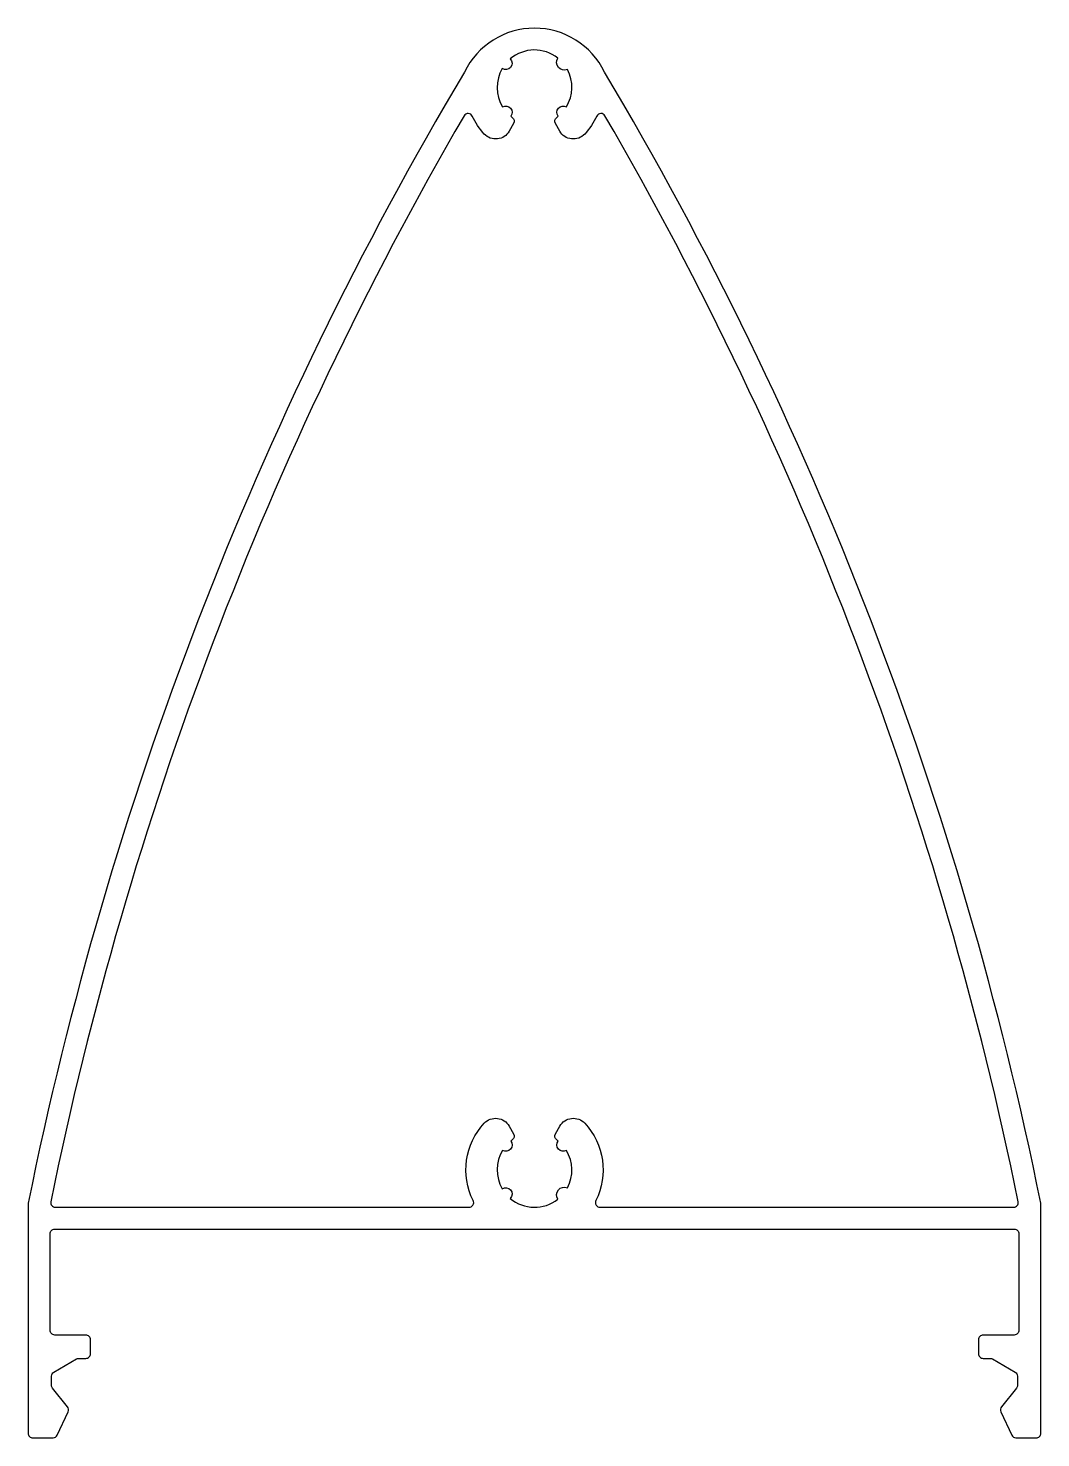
# Model space of a CAD drawing. Extents: x 946.7 to 1011.7, y 279.8 to 370.3.
import ezdxf

# ---------------------------------------------------------------- set-up
doc = ezdxf.new("R2010")
doc.units = 0
doc.layers.get('0').update_dxf_attribs({"linetype": 'CONTINUOUS'})

msp = doc.modelspace()

# ---------------------------------------------------------------- linework, layer by layer
for points in [[(946.747, 280.062, 0.414214), (947.047, 279.762), (948.343, 279.762, 0.291473), (948.615, 279.935), (949.315, 281.435, 0.286538), (949.276, 281.75), (948.314, 282.94, -0.171634), (948.247, 283.129), (948.247, 283.725, -0.267949), (948.397, 283.985), (949.846, 284.822, -0.131652), (949.996, 284.862), (950.447, 284.862, 0.414214), (950.747, 285.162), (950.747, 286.062, 0.414214), (950.447, 286.362), (948.447, 286.362, -0.414214), (948.147, 286.662), (948.147, 292.862, -0.414214), (948.447, 293.162), (1010.047, 293.162, -0.414214), (1010.347, 292.862), (1010.347, 286.662, -0.414214), (1010.047, 286.362), (1008.047, 286.362, 0.414214), (1007.747, 286.062), (1007.747, 285.162, 0.414214), (1008.047, 284.862), (1008.498, 284.862, -0.131652), (1008.648, 284.822), (1010.097, 283.985, -0.267949), (1010.247, 283.725), (1010.247, 283.129, -0.171634), (1010.18, 282.94), (1009.218, 281.75, 0.286538), (1009.179, 281.435), (1009.878, 279.935, 0.291473), (1010.15, 279.762), (1011.447, 279.762, 0.414214), (1011.747, 280.062), (1011.747, 294.82, 0.084475), (983.744, 367.446, 0.625985), (974.75, 367.446, 0.084475), (946.747, 294.82)], [(980.774, 364.611, -0.838421), (981.291, 365.205, 0.268455), (981.356, 367.608, -0.737028), (980.742, 368.34, 0.358846), (977.69, 368.289, -0.919866), (977.178, 367.678, 0.277447), (977.203, 365.205, -0.838421), (977.72, 364.611), (977.824, 364.53, -0.381966), (977.905, 364.138), (977.622, 363.648, -0.504614), (976.024, 363.467, -0.079848), (975.255, 364.612, 0.607472), (974.723, 364.637, 0.081403), (948.196, 294.922, 0.474429), (948.49, 294.562), (975.042, 294.562, 0.557362), (975.311, 294.996, -0.312566), (976.024, 299.956, -0.504614), (977.622, 299.776), (977.905, 299.285, -0.381966), (977.824, 298.894), (977.72, 298.813, -0.838421), (977.203, 298.218, 0.277447), (977.178, 295.745, -0.919866), (977.69, 295.135, 0.358846), (980.742, 295.084, -0.737028), (981.356, 295.815, 0.268455), (981.291, 298.218, -0.838421), (980.774, 298.813), (980.671, 298.894, -0.381966), (980.589, 299.285), (980.872, 299.776, -0.504614), (982.47, 299.956, -0.312566), (983.184, 294.996, 0.557362), (983.452, 294.562), (1010.004, 294.562, 0.474429), (1010.298, 294.922, 0.081403), (983.771, 364.637, 0.607228), (983.24, 364.613, -0.079458), (982.47, 363.467, -0.504614), (980.872, 363.648), (980.589, 364.138, -0.381966), (980.671, 364.53)]]:
    msp.add_lwpolyline(points, format="xyb", close=True)

doc.saveas('drawing.dxf')
